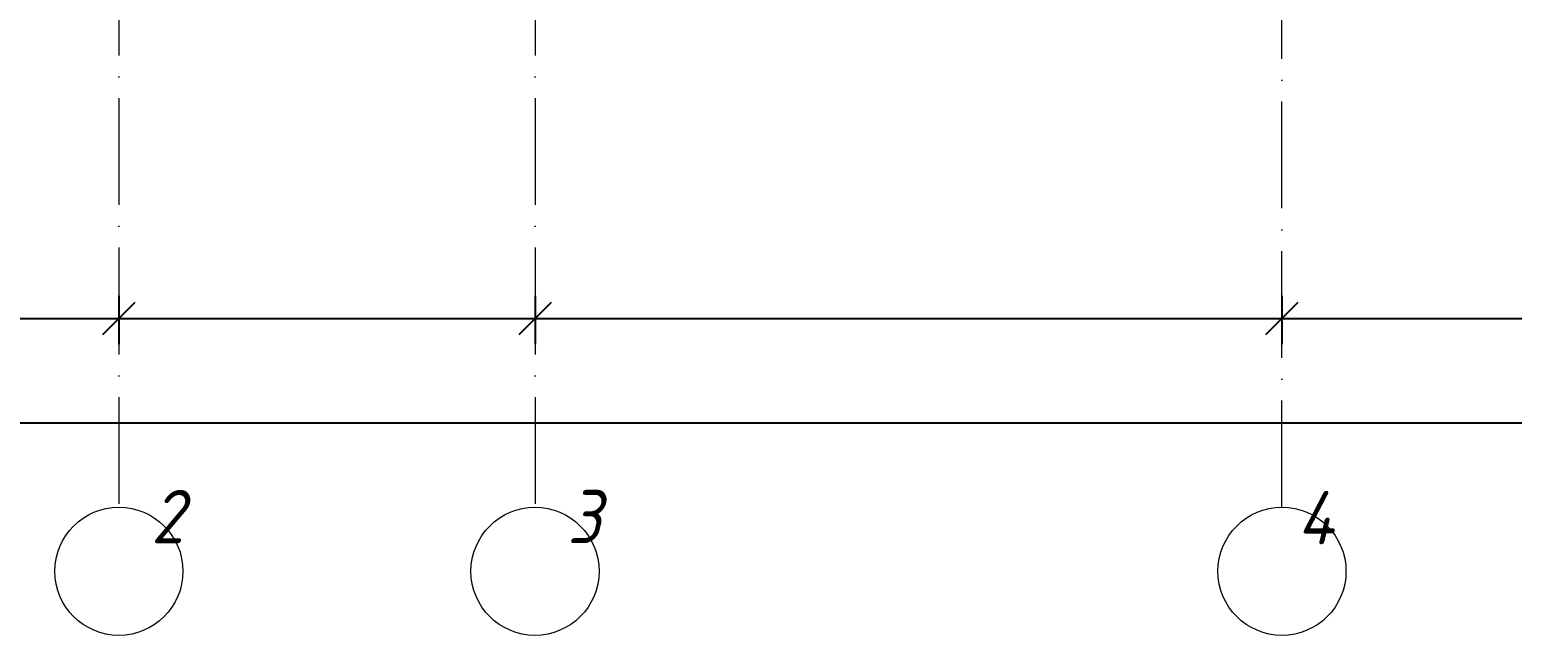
# Model space of a CAD drawing. Header units: millimetres. Extents: x -401725 to 250493, y 305116 to 802890.
# Drawn here: x 144267 to 151215, y 307104 to 309941 of the extents above; entities that cross this region are included whole.
import ezdxf

# ---------------------------------------------------------------- set-up
doc = ezdxf.new("R2010")
doc.units = ezdxf.units.MM
doc.linetypes.add('50_200_ШТРИХ_1Т_ш5_п1_п1_', pattern=[700, 500, -100, 0, -100])
for name, color, linetype, lineweight in [('A-____-____-DIMS', 7, 'Continuous', 9), ('S-GRID-____-IDEN', 7, 'Continuous', 9), ('S-GRID-____-OTLN-1', 7, '50_200_ШТРИХ_1Т_ш5_п1_п1_', 9)]:
    doc.layers.add(name, color=color, linetype=linetype, lineweight=lineweight)
doc.styles.add('ISOCPEUR_I', font='isocpeui.ttf', dxfattribs={"width": 0.9, "height": 2.5})
doc.dimstyles.new('ISO-2_5_0_9К_БОЛЬШОЙ_ОСИ', dxfattribs={"dimscale": 304.8, "dimtxt": 248.995294, "dimasz": 0.492126, "dimexe": 0.393701, "dimexo": 0, "dimgap": 0, "dimtad": 1, "dimdec": 0, "dimzin": 0, "dimdsep": 46, "dimtxsty": 'ISOCPEUR_I', "dimblk1": 'OBLIQUE', "dimblk2": 'OBLIQUE', "dimsah": 1, "dimcen": 0.09, "dimdle": 0.393701, "dimazin": 0, "dimtfac": 1, "dimtdec": 4, "dimtix": 1, "dimtmove": 0, "dimatfit": 3, "dimfxl": 1, "dimtvp": 1, "dimtolj": 1, "dimtzin": 0, "dimarcsym": 2})

# ---------------------------------------------------------------- blocks, each defined once
blk = doc.blocks.new('Ось сетки - Круг_Ø6_00__ISO-2_5_0_9K_-25732049-АР1_План отверстий 3 этажа в осях 1-64_А-ГГ')
at = {"layer": 'S-GRID-____-IDEN'}
blk.add_circle((0, 0), 3, dxfattribs=at)
blk = doc.blocks.new('_Oblique')
at = {"color": 0, "linetype": 'ByBlock', "lineweight": -2}
blk.add_line((-0.5, -0.5), (0.5, 0.5), dxfattribs=at)
blk = doc.blocks.new('*D10109')
at = {"layer": 'A-____-____-DIMS', "color": 0, "lineweight": -2, "transparency": 16777216}
for p, q in [((142335.4, 308693.9), (142335.4, 308467.8)), ((144685.4, 308693.9), (144685.4, 308467.8)), ((142215.4, 308587.8), (144805.4, 308587.8))]:
    blk.add_line(p, q, dxfattribs=at)
at = {"layer": 'Defpoints', "color": 0, "transparency": 16777216}
for p in [(142335.4, 308693.9), (144685.4, 308693.9), (144685.4, 308587.8)]:
    blk.add_point(p, dxfattribs=at)
at = {"layer": 'A-____-____-DIMS', "color": 0, "lineweight": -2, "transparency": 16777216, "xscale": 150, "yscale": 150, "zscale": 150, "rotation": 180}
blk.add_blockref('_Oblique', (142335.4, 308587.8), dxfattribs=at)
at = {"layer": 'A-____-____-DIMS', "color": 0, "lineweight": -2, "transparency": 16777216, "xscale": 150, "yscale": 150, "zscale": 150}
blk.add_blockref('_Oblique', (144685.4, 308587.8), dxfattribs=at)
at = {"layer": 'A-____-____-DIMS', "color": 0, "transparency": 16777216, "insert": (143510.4, 308589.1), "char_height": 2.5, "width": 758.478, "attachment_point": 5, "style": 'ISOCPEUR_I'}
blk.add_mtext('\\A1;2350', dxfattribs=at)
blk = doc.blocks.new('*D10110')
at = {"layer": 'A-____-____-DIMS', "color": 0, "lineweight": -2, "transparency": 16777216}
for p, q in [((144685.4, 308693.9), (144685.4, 308467.8)), ((146635.4, 308693.9), (146635.4, 308467.8)), ((144565.4, 308587.8), (146755.4, 308587.8))]:
    blk.add_line(p, q, dxfattribs=at)
at = {"layer": 'Defpoints', "color": 0, "transparency": 16777216}
for p in [(144685.4, 308693.9), (146635.4, 308693.9), (146635.4, 308587.8)]:
    blk.add_point(p, dxfattribs=at)
at = {"layer": 'A-____-____-DIMS', "color": 0, "lineweight": -2, "transparency": 16777216, "xscale": 150, "yscale": 150, "zscale": 150, "rotation": 180}
blk.add_blockref('_Oblique', (144685.4, 308587.8), dxfattribs=at)
at = {"layer": 'A-____-____-DIMS', "color": 0, "lineweight": -2, "transparency": 16777216, "xscale": 150, "yscale": 150, "zscale": 150}
blk.add_blockref('_Oblique', (146635.4, 308587.8), dxfattribs=at)
at = {"layer": 'A-____-____-DIMS', "color": 0, "transparency": 16777216, "insert": (145660.4, 308589.1), "char_height": 2.5, "width": 701.018, "attachment_point": 5, "style": 'ISOCPEUR_I'}
blk.add_mtext('\\A1;1950', dxfattribs=at)
blk = doc.blocks.new('*D10111')
at = {"layer": 'A-____-____-DIMS', "color": 0, "lineweight": -2, "transparency": 16777216}
for p, q in [((146635.4, 308693.9), (146635.4, 308467.8)), ((150135.4, 308693.9), (150135.4, 308467.8)), ((146515.4, 308587.8), (150255.4, 308587.8))]:
    blk.add_line(p, q, dxfattribs=at)
at = {"layer": 'Defpoints', "color": 0, "transparency": 16777216}
for p in [(146635.4, 308693.9), (150135.4, 308693.9), (150135.4, 308587.8)]:
    blk.add_point(p, dxfattribs=at)
at = {"layer": 'A-____-____-DIMS', "color": 0, "lineweight": -2, "transparency": 16777216, "xscale": 150, "yscale": 150, "zscale": 150, "rotation": 180}
blk.add_blockref('_Oblique', (146635.4, 308587.8), dxfattribs=at)
at = {"layer": 'A-____-____-DIMS', "color": 0, "lineweight": -2, "transparency": 16777216, "xscale": 150, "yscale": 150, "zscale": 150}
blk.add_blockref('_Oblique', (150135.4, 308587.8), dxfattribs=at)
at = {"layer": 'A-____-____-DIMS', "color": 0, "transparency": 16777216, "insert": (148385.4, 308589.1), "char_height": 2.5, "width": 758.478, "attachment_point": 5, "style": 'ISOCPEUR_I'}
blk.add_mtext('\\A1;3500', dxfattribs=at)
blk = doc.blocks.new('*D10112')
at = {"layer": 'A-____-____-DIMS', "color": 0, "lineweight": -2, "transparency": 16777216}
for p, q in [((150135.4, 308693.9), (150135.4, 308467.8)), ((154535.4, 308693.9), (154535.4, 308467.8)), ((150015.4, 308587.8), (154655.4, 308587.8))]:
    blk.add_line(p, q, dxfattribs=at)
at = {"layer": 'Defpoints', "color": 0, "transparency": 16777216}
for p in [(150135.4, 308693.9), (154535.4, 308693.9), (154535.4, 308587.8)]:
    blk.add_point(p, dxfattribs=at)
at = {"layer": 'A-____-____-DIMS', "color": 0, "lineweight": -2, "transparency": 16777216, "xscale": 150, "yscale": 150, "zscale": 150, "rotation": 180}
blk.add_blockref('_Oblique', (150135.4, 308587.8), dxfattribs=at)
at = {"layer": 'A-____-____-DIMS', "color": 0, "lineweight": -2, "transparency": 16777216, "xscale": 150, "yscale": 150, "zscale": 150}
blk.add_blockref('_Oblique', (154535.4, 308587.8), dxfattribs=at)
at = {"layer": 'A-____-____-DIMS', "color": 0, "transparency": 16777216, "insert": (152335.4, 308589.1), "char_height": 2.5, "width": 804.446, "attachment_point": 5, "style": 'ISOCPEUR_I'}
blk.add_mtext('\\A1;4400', dxfattribs=at)
blk = doc.blocks.new('*D10157')
at = {"layer": 'A-____-____-DIMS', "color": 0, "lineweight": -2, "transparency": 16777216}
for p, q in [((142335.4, 308205.7), (142335.4, 307979.6)), ((245835.4, 308205.7), (245835.4, 307979.6)), ((142215.4, 308099.6), (245955.4, 308099.6))]:
    blk.add_line(p, q, dxfattribs=at)
at = {"layer": 'Defpoints', "color": 0, "transparency": 16777216}
for p in [(142335.4, 308205.7), (245835.4, 308205.7), (245835.4, 308099.6)]:
    blk.add_point(p, dxfattribs=at)
at = {"layer": 'A-____-____-DIMS', "color": 0, "lineweight": -2, "transparency": 16777216, "xscale": 150, "yscale": 150, "zscale": 150, "rotation": 180}
blk.add_blockref('_Oblique', (142335.4, 308099.6), dxfattribs=at)
at = {"layer": 'A-____-____-DIMS', "color": 0, "lineweight": -2, "transparency": 16777216, "xscale": 150, "yscale": 150, "zscale": 150}
blk.add_blockref('_Oblique', (245835.4, 308099.6), dxfattribs=at)
at = {"layer": 'A-____-____-DIMS', "color": 0, "transparency": 16777216, "insert": (194085.4, 308100.9), "char_height": 2.5, "width": 1080.257, "attachment_point": 5, "style": 'ISOCPEUR_I'}
blk.add_mtext('\\A1;103500', dxfattribs=at)

msp = doc.modelspace()

# ---------------------------------------------------------------- linework, layer by layer
at = {"layer": 'S-GRID-____-OTLN-1'}
for p, q in [((150135.4376, 307703.761), (150135.4376, 362067.327)), ((144685.4376, 318721.3833), (144685.4376, 307703.761)), ((146635.4376, 318721.3833), (146635.4376, 307703.761))]:
    msp.add_line(p, q, dxfattribs=at)

# ---------------------------------------------------------------- block references
at = {"layer": 'S-GRID-____-IDEN', "xscale": 99.99999999999993, "yscale": 99.99999999999993, "zscale": 99.99999999999993, "rotation": 180}
for p in [(144685.4376, 307403.761), (146635.4376, 307403.761)]:
    msp.add_blockref('Ось сетки - Круг_Ø6_00__ISO-2_5_0_9K_-25732049-АР1_План отверстий 3 этажа в осях 1-64_А-ГГ', p, dxfattribs=at)
at = {"layer": 'S-GRID-____-IDEN', "xscale": 99.99999999999993, "yscale": 99.99999999999993, "zscale": 99.99999999999993}
msp.add_blockref('Ось сетки - Круг_Ø6_00__ISO-2_5_0_9K_-25732049-АР1_План отверстий 3 этажа в осях 1-64_А-ГГ', (150135.4376, 307403.761), dxfattribs=at)

# ---------------------------------------------------------------- texts
at = {"layer": 'S-GRID-____-IDEN', "char_height": 250, "attachment_point": 1, "style": 'ISOCPEUR_I'}
for s, insert, width in [('\\fISOCPEUR|b0|i1|c204|p34|;\\W.9;2', (144835.9811, 307784.9484), 202.02525), ('\\fISOCPEUR|b0|i1|c204|p34|;\\W.9;3', (146785.9811, 307784.9484), 202.02525), ('\\fISOCPEUR|b0|i1|c204|p34|;\\W.9;4', (150206.4244, 307779.7893), 223.670812)]:
    msp.add_mtext(s, dxfattribs=dict(at, insert=insert, width=width))

# ---------------------------------------------------------------- dimensions: what is measured, and where the dimension line sits
at = {"layer": 'A-____-____-DIMS'}
for base, p1, p2, override, picture, middle in [((144685.4376, 308587.8444), (142335.4376, 308693.9104), (144685.4376, 308693.9104), {"dimpost": '<>', "dimfxl": 2350}, '*D10109', (143510.4376, 308589.0944)), ((146635.4376, 308587.8444), (144685.4376, 308693.9104), (146635.4376, 308693.9104), {"dimpost": '<>', "dimfxl": 1950}, '*D10110', (145660.4376, 308589.0944)), ((150135.4376, 308587.8444), (146635.4376, 308693.9104), (150135.4376, 308693.9104), {"dimpost": '<>', "dimfxl": 3500}, '*D10111', (148385.4376, 308589.0944)), ((154535.4376, 308587.8444), (150135.4376, 308693.9104), (154535.4376, 308693.9104), {"dimpost": '<>', "dimfxl": 4400}, '*D10112', (152335.4376, 308589.0944)), ((245835.4376, 308099.6373), (142335.4376, 308205.7033), (245835.4376, 308205.7033), {"dimpost": '<>', "dimfxl": 103500}, '*D10157', (194085.4376, 308100.8873))]:
    dim = msp.add_linear_dim(base=base, p1=p1, p2=p2, dimstyle='ISO-2_5_0_9К_БОЛЬШОЙ_ОСИ', override=override, dxfattribs=at)
    dim.commit()
    dim.dimension.update_dxf_attribs({"geometry": picture, "text_midpoint": middle})

doc.saveas('drawing.dxf')
